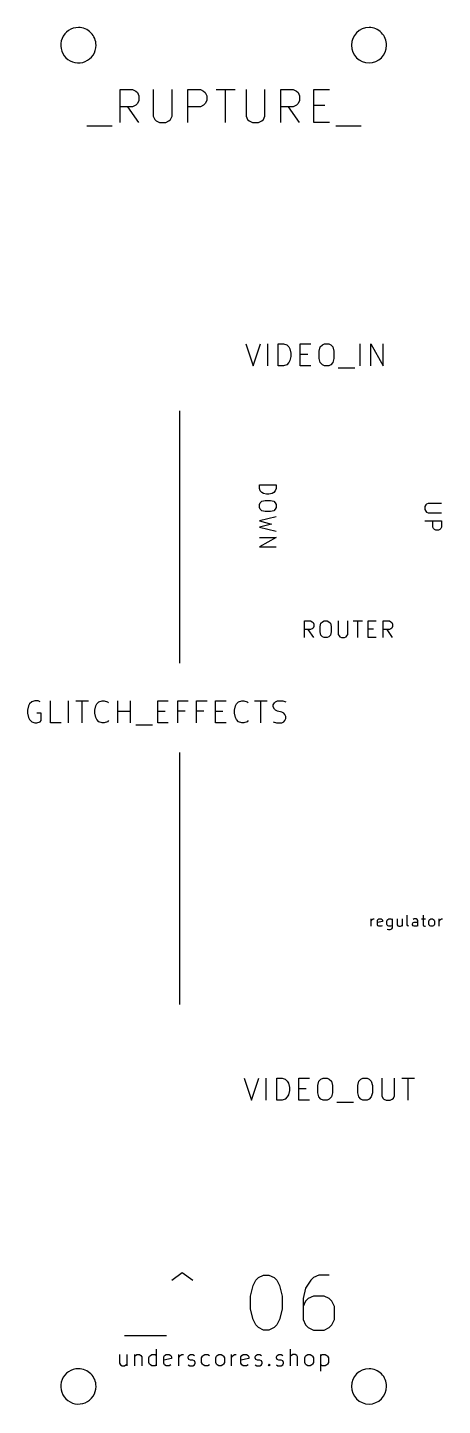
# Model space of a CAD drawing. Header units: centimetres. Extents: x 0.2 to 4, y 0.2 to 12.7.
import ezdxf

# ---------------------------------------------------------------- set-up
doc = ezdxf.new("R2010")
doc.units = ezdxf.units.CM
doc.layers.get('0').update_dxf_attribs({"linetype": 'CONTINUOUS'})

msp = doc.modelspace()

# ---------------------------------------------------------------- linework, layer by layer
at = {"color": 7}
for points in [[(0.7025, 12.665743)], [(3.3375, 12.665743)], [(2.514643, 9.600267), (2.514643, 9.800267), (2.562262, 9.800267), (2.590833, 9.790743), (2.609881, 9.771696), (2.619405, 9.752648), (2.628929, 9.714553), (2.628929, 9.685982), (2.619405, 9.647886), (2.609881, 9.628839), (2.590833, 9.609791), (2.562262, 9.600267)], [(2.93369, 9.800267), (2.971786, 9.800267), (2.990833, 9.790743), (3.009881, 9.771696), (3.019405, 9.733601), (3.019405, 9.666934), (3.009881, 9.628839), (2.990833, 9.609791), (2.971786, 9.600267), (2.93369, 9.600267), (2.914643, 9.609791), (2.895595, 9.628839), (2.886071, 9.666934), (2.886071, 9.733601), (2.895595, 9.771696), (2.914643, 9.790743)], [(2.344643, 8.522886), (2.494643, 8.522886), (2.494643, 8.487172), (2.4875, 8.465743), (2.473214, 8.451458), (2.458929, 8.444315), (2.430357, 8.437172), (2.408929, 8.437172), (2.380357, 8.444315), (2.366071, 8.451458), (2.351786, 8.465743), (2.344643, 8.487172)], [(2.494643, 8.344315), (2.494643, 8.315743), (2.4875, 8.301458), (2.473214, 8.287172), (2.444643, 8.280029), (2.394643, 8.280029), (2.366071, 8.287172), (2.351786, 8.301458), (2.344643, 8.315743), (2.344643, 8.344315), (2.351786, 8.358601), (2.366071, 8.372886), (2.394643, 8.380029), (2.444643, 8.380029), (2.473214, 8.372886), (2.4875, 8.358601)], [(2.929643, 7.287886), (2.958214, 7.287886), (2.9725, 7.280743), (2.986786, 7.266458), (2.993929, 7.237886), (2.993929, 7.187886), (2.986786, 7.159315), (2.9725, 7.145029), (2.958214, 7.137886), (2.929643, 7.137886), (2.915357, 7.145029), (2.901071, 7.159315), (2.893929, 7.187886), (2.893929, 7.237886), (2.901071, 7.266458), (2.915357, 7.280743)], [(3.89869, 4.520505), (3.889167, 4.525267), (3.884405, 4.530029), (3.879643, 4.539553), (3.879643, 4.568124), (3.884405, 4.577648), (3.889167, 4.58241), (3.89869, 4.587172), (3.912976, 4.587172), (3.9225, 4.58241), (3.927262, 4.577648), (3.932024, 4.568124), (3.932024, 4.539553), (3.927262, 4.530029), (3.9225, 4.525267), (3.912976, 4.520505)], [(2.50131, 2.945267), (2.50131, 3.145267), (2.548929, 3.145267), (2.5775, 3.135743), (2.596548, 3.116696), (2.606071, 3.097648), (2.615595, 3.059553), (2.615595, 3.030981), (2.606071, 2.992886), (2.596548, 2.973839), (2.5775, 2.954791), (2.548929, 2.945267)], [(2.920357, 3.145267), (2.958452, 3.145267), (2.9775, 3.135743), (2.996548, 3.116696), (3.006071, 3.078601), (3.006071, 3.011934), (2.996548, 2.973839), (2.9775, 2.954791), (2.958452, 2.945267), (2.920357, 2.945267), (2.90131, 2.954791), (2.882262, 2.973839), (2.872738, 3.011934), (2.872738, 3.078601), (2.882262, 3.116696), (2.90131, 3.135743)], [(3.282262, 3.145267), (3.320357, 3.145267), (3.339405, 3.135743), (3.358452, 3.116696), (3.367976, 3.078601), (3.367976, 3.011934), (3.358452, 2.973839), (3.339405, 2.954791), (3.320357, 2.945267), (3.282262, 2.945267), (3.263214, 2.954791), (3.244167, 2.973839), (3.234643, 3.011934), (3.234643, 3.078601), (3.244167, 3.116696), (3.263214, 3.135743)], [(2.381905, 1.360303), (2.429524, 1.360303), (2.477143, 1.336493), (2.500952, 1.312684), (2.524762, 1.265065), (2.548571, 1.169827), (2.548571, 1.050779), (2.524762, 0.955541), (2.500952, 0.907922), (2.477143, 0.884112), (2.429524, 0.860303), (2.381905, 0.860303), (2.334286, 0.884112), (2.310476, 0.907922), (2.286667, 0.955541), (2.262857, 1.050779), (2.262857, 1.169827), (2.286667, 1.265065), (2.310476, 1.312684), (2.334286, 1.336493)], [(1.976214, 0.538636), (1.961929, 0.545779), (1.954786, 0.552922), (1.947643, 0.567208), (1.947643, 0.610065), (1.954786, 0.624351), (1.961929, 0.631493), (1.976214, 0.638636), (1.997643, 0.638636), (2.011929, 0.631493), (2.019071, 0.624351), (2.026214, 0.610065), (2.026214, 0.567208), (2.019071, 0.552922), (2.011929, 0.545779), (1.997643, 0.538636)], [(2.783357, 0.538636), (2.769071, 0.545779), (2.761929, 0.552922), (2.754786, 0.567208), (2.754786, 0.610065), (2.761929, 0.624351), (2.769071, 0.631493), (2.783357, 0.638636), (2.804786, 0.638636), (2.819071, 0.631493), (2.826214, 0.624351), (2.833357, 0.610065), (2.833357, 0.567208), (2.826214, 0.552922), (2.819071, 0.545779), (2.804786, 0.538636)], [(0.7025, 0.510743)], [(3.3375, 0.510743)]]:
    msp.add_lwpolyline(points, close=True, dxfattribs=at)
for points in [[(1.079643, 11.805029), (1.079643, 12.105029), (1.193929, 12.105029), (1.2225, 12.090743), (1.236786, 12.076458), (1.251071, 12.047886), (1.251071, 12.005029), (1.236786, 11.976458), (1.2225, 11.962172), (1.193929, 11.947886), (1.079643, 11.947886)], [(1.379643, 12.105029), (1.379643, 11.862172), (1.393929, 11.833601), (1.408214, 11.819315), (1.436786, 11.805029), (1.493929, 11.805029), (1.5225, 11.819315), (1.536786, 11.833601), (1.551071, 11.862172), (1.551071, 12.105029)], [(1.693929, 11.805029), (1.693929, 12.105029), (1.808214, 12.105029), (1.836786, 12.090743), (1.851071, 12.076458), (1.865357, 12.047886), (1.865357, 12.005029), (1.851071, 11.976458), (1.836786, 11.962172), (1.808214, 11.947886), (1.693929, 11.947886)], [(1.951071, 12.105029), (2.1225, 12.105029)], [(2.036786, 11.805029), (2.036786, 12.105029)], [(2.2225, 12.105029), (2.2225, 11.862172), (2.236786, 11.833601), (2.251071, 11.819315), (2.279643, 11.805029), (2.336786, 11.805029), (2.365357, 11.819315), (2.379643, 11.833601), (2.393929, 11.862172), (2.393929, 12.105029)], [(2.536786, 11.805029), (2.536786, 12.105029), (2.651071, 12.105029), (2.679643, 12.090743), (2.693929, 12.076458), (2.708214, 12.047886), (2.708214, 12.005029), (2.693929, 11.976458), (2.679643, 11.962172), (2.651071, 11.947886), (2.536786, 11.947886)], [(2.979643, 11.805029), (2.836786, 11.805029), (2.836786, 12.105029), (2.979643, 12.105029)], [(1.251071, 11.805029), (1.151071, 11.947886)], [(2.708214, 11.805029), (2.608214, 11.947886)], [(2.836786, 11.962172), (2.936786, 11.962172)], [(0.779643, 11.776458), (1.008214, 11.776458)], [(3.036786, 11.776458), (3.265357, 11.776458)], [(2.219405, 9.800267), (2.286071, 9.600267), (2.352738, 9.800267)], [(2.419405, 9.600267), (2.419405, 9.800267)], [(2.809881, 9.600267), (2.714643, 9.600267), (2.714643, 9.800267), (2.809881, 9.800267)], [(3.2575, 9.600267), (3.2575, 9.800267)], [(3.352738, 9.600267), (3.352738, 9.800267), (3.467024, 9.600267), (3.467024, 9.800267)], [(2.714643, 9.705029), (2.78131, 9.705029)], [(3.0575, 9.58122), (3.209881, 9.58122)], [(1.6225, 6.905743), (1.6225, 9.190743)], [(3.994643, 8.353601), (3.873214, 8.353601), (3.858929, 8.346458), (3.851786, 8.339315), (3.844643, 8.325029), (3.844643, 8.296458), (3.851786, 8.282172), (3.858929, 8.275029), (3.873214, 8.267886), (3.994643, 8.267886)], [(2.494643, 8.230029), (2.344643, 8.194315), (2.451786, 8.165743), (2.344643, 8.137172), (2.494643, 8.101458)], [(3.844643, 8.196458), (3.994643, 8.196458), (3.994643, 8.139315), (3.9875, 8.125029), (3.980357, 8.117886), (3.966071, 8.110743), (3.944643, 8.110743), (3.930357, 8.117886), (3.923214, 8.125029), (3.916071, 8.139315), (3.916071, 8.196458)], [(2.344643, 8.044315), (2.494643, 8.044315), (2.344643, 7.958601), (2.494643, 7.958601)], [(2.751071, 7.137886), (2.751071, 7.287886), (2.808214, 7.287886), (2.8225, 7.280743), (2.829643, 7.273601), (2.836786, 7.259315), (2.836786, 7.237886), (2.829643, 7.223601), (2.8225, 7.216458), (2.808214, 7.209315), (2.751071, 7.209315)], [(3.058214, 7.287886), (3.058214, 7.166458), (3.065357, 7.152172), (3.0725, 7.145029), (3.086786, 7.137886), (3.115357, 7.137886), (3.129643, 7.145029), (3.136786, 7.152172), (3.143929, 7.166458), (3.143929, 7.287886)], [(3.193929, 7.287886), (3.279643, 7.287886)], [(3.236786, 7.137886), (3.236786, 7.287886)], [(3.401071, 7.137886), (3.329643, 7.137886), (3.329643, 7.287886), (3.401071, 7.287886)], [(3.465357, 7.137886), (3.465357, 7.287886), (3.5225, 7.287886), (3.536786, 7.280743), (3.543929, 7.273601), (3.551071, 7.259315), (3.551071, 7.237886), (3.543929, 7.223601), (3.536786, 7.216458), (3.5225, 7.209315), (3.465357, 7.209315)], [(2.836786, 7.137886), (2.786786, 7.209315)], [(3.329643, 7.216458), (3.379643, 7.216458)], [(3.551071, 7.137886), (3.501071, 7.209315)], [(0.355357, 6.555743), (0.33631, 6.565267), (0.307738, 6.565267), (0.279167, 6.555743), (0.260119, 6.536696), (0.250595, 6.517648), (0.241071, 6.479553), (0.241071, 6.450982), (0.250595, 6.412886), (0.260119, 6.393839), (0.279167, 6.374791), (0.307738, 6.365267), (0.326786, 6.365267), (0.355357, 6.374791), (0.364881, 6.384315), (0.364881, 6.450982), (0.326786, 6.450982)], [(0.545833, 6.365267), (0.450595, 6.365267), (0.450595, 6.565267)], [(0.6125, 6.365267), (0.6125, 6.565267)], [(0.679167, 6.565267), (0.793452, 6.565267)], [(0.73631, 6.365267), (0.73631, 6.565267)], [(0.974405, 6.384315), (0.964881, 6.374791), (0.93631, 6.365267), (0.917262, 6.365267), (0.88869, 6.374791), (0.869643, 6.393839), (0.860119, 6.412886), (0.850595, 6.450982), (0.850595, 6.479553), (0.860119, 6.517648), (0.869643, 6.536696), (0.88869, 6.555743), (0.917262, 6.565267), (0.93631, 6.565267), (0.964881, 6.555743), (0.974405, 6.54622)], [(1.060119, 6.365267), (1.060119, 6.565267)], [(1.174405, 6.365267), (1.174405, 6.565267)], [(1.517262, 6.365267), (1.422024, 6.365267), (1.422024, 6.565267), (1.517262, 6.565267)], [(1.602976, 6.365267), (1.602976, 6.565267), (1.698214, 6.565267)], [(1.774405, 6.365267), (1.774405, 6.565267), (1.869643, 6.565267)], [(2.041071, 6.365267), (1.945833, 6.365267), (1.945833, 6.565267), (2.041071, 6.565267)], [(2.241071, 6.384315), (2.231548, 6.374791), (2.202976, 6.365267), (2.183929, 6.365267), (2.155357, 6.374791), (2.13631, 6.393839), (2.126786, 6.412886), (2.117262, 6.450982), (2.117262, 6.479553), (2.126786, 6.517648), (2.13631, 6.536696), (2.155357, 6.555743), (2.183929, 6.565267), (2.202976, 6.565267), (2.231548, 6.555743), (2.241071, 6.54622)], [(2.298214, 6.565267), (2.4125, 6.565267)], [(2.355357, 6.365267), (2.355357, 6.565267)], [(2.469643, 6.374791), (2.498214, 6.365267), (2.545833, 6.365267), (2.564881, 6.374791), (2.574405, 6.384315), (2.583929, 6.403363), (2.583929, 6.42241), (2.574405, 6.441458), (2.564881, 6.450982), (2.545833, 6.460505), (2.507738, 6.470029), (2.48869, 6.479553), (2.479167, 6.489077), (2.469643, 6.508124), (2.469643, 6.527172), (2.479167, 6.54622), (2.48869, 6.555743), (2.507738, 6.565267), (2.555357, 6.565267), (2.583929, 6.555743)], [(1.060119, 6.470029), (1.174405, 6.470029)], [(1.422024, 6.470029), (1.48869, 6.470029)], [(1.669643, 6.470029), (1.602976, 6.470029)], [(1.841071, 6.470029), (1.774405, 6.470029)], [(1.945833, 6.470029), (2.0125, 6.470029)], [(1.222024, 6.34622), (1.374405, 6.34622)], [(1.6225, 3.810743), (1.6225, 6.095743)], [(3.69869, 4.520505), (3.689167, 4.525267), (3.684405, 4.534791), (3.684405, 4.620505)], [(3.827262, 4.620505), (3.827262, 4.534791), (3.832024, 4.525267), (3.841548, 4.520505), (3.851071, 4.520505)], [(3.355833, 4.520505), (3.355833, 4.587172)], [(3.355833, 4.568124), (3.360595, 4.577648), (3.365357, 4.58241), (3.374881, 4.587172), (3.384405, 4.587172)], [(3.455833, 4.525267), (3.44631, 4.520505), (3.427262, 4.520505), (3.417738, 4.525267), (3.412976, 4.534791), (3.412976, 4.572886), (3.417738, 4.58241), (3.427262, 4.587172), (3.44631, 4.587172), (3.455833, 4.58241), (3.460595, 4.572886), (3.460595, 4.563363), (3.412976, 4.553839)], [(3.54631, 4.525267), (3.536786, 4.520505), (3.517738, 4.520505), (3.508214, 4.525267), (3.503452, 4.530029), (3.49869, 4.539553), (3.49869, 4.568124), (3.503452, 4.577648), (3.508214, 4.58241), (3.517738, 4.587172), (3.536786, 4.587172), (3.54631, 4.58241)], [(3.54631, 4.587172), (3.54631, 4.50622), (3.541548, 4.496696), (3.536786, 4.491934), (3.527262, 4.487172), (3.512976, 4.487172), (3.503452, 4.491934)], [(3.593929, 4.587172), (3.593929, 4.534791), (3.59869, 4.525267), (3.608214, 4.520505), (3.6225, 4.520505), (3.632024, 4.525267), (3.636786, 4.530029)], [(3.636786, 4.587172), (3.636786, 4.520505)], [(3.779643, 4.525267), (3.770119, 4.520505), (3.74631, 4.520505), (3.736786, 4.525267), (3.732024, 4.534791), (3.732024, 4.544315), (3.736786, 4.553839), (3.74631, 4.558601), (3.770119, 4.558601), (3.779643, 4.563363)], [(3.779643, 4.520505), (3.779643, 4.572886), (3.774881, 4.58241), (3.765357, 4.587172), (3.74631, 4.587172), (3.736786, 4.58241)], [(3.812976, 4.587172), (3.851071, 4.587172)], [(3.974881, 4.520505), (3.974881, 4.587172)], [(3.974881, 4.568124), (3.979643, 4.577648), (3.984405, 4.58241), (3.993929, 4.587172), (4.003452, 4.587172)], [(2.206071, 3.145267), (2.272738, 2.945267), (2.339405, 3.145267)], [(2.406071, 2.945267), (2.406071, 3.145267)], [(2.796548, 2.945267), (2.70131, 2.945267), (2.70131, 3.145267), (2.796548, 3.145267)], [(3.45369, 3.145267), (3.45369, 2.983363), (3.463214, 2.964315), (3.472738, 2.954791), (3.491786, 2.945267), (3.529881, 2.945267), (3.548929, 2.954791), (3.558452, 2.964315), (3.567976, 2.983363), (3.567976, 3.145267)], [(3.634643, 3.145267), (3.748929, 3.145267)], [(3.691786, 2.945267), (3.691786, 3.145267)], [(2.70131, 3.050029), (2.767976, 3.050029)], [(3.044167, 2.92622), (3.196548, 2.92622)], [(1.548571, 1.312684), (1.64381, 1.384112), (1.739048, 1.312684)], [(2.977143, 1.360303), (2.881905, 1.360303), (2.834286, 1.336493), (2.810476, 1.312684), (2.762857, 1.241255), (2.739048, 1.146017), (2.739048, 0.955541), (2.762857, 0.907922), (2.786667, 0.884112), (2.834286, 0.860303), (2.929524, 0.860303), (2.977143, 0.884112), (3.000952, 0.907922), (3.024762, 0.955541), (3.024762, 1.074589), (3.000952, 1.122208), (2.977143, 1.146017), (2.929524, 1.169827), (2.834286, 1.169827), (2.786667, 1.146017), (2.762857, 1.122208), (2.739048, 1.074589)], [(1.12, 0.812684), (1.500952, 0.812684)], [(1.076214, 0.638636), (1.076214, 0.560065), (1.083357, 0.545779), (1.097643, 0.538636), (1.119071, 0.538636), (1.133357, 0.545779), (1.1405, 0.552922)], [(1.1405, 0.638636), (1.1405, 0.538636)], [(1.211929, 0.638636), (1.211929, 0.538636)], [(1.211929, 0.624351), (1.219071, 0.631493), (1.233357, 0.638636), (1.254786, 0.638636), (1.269071, 0.631493), (1.276214, 0.617208), (1.276214, 0.538636)], [(1.411929, 0.545779), (1.397643, 0.538636), (1.369071, 0.538636), (1.354786, 0.545779), (1.347643, 0.552922), (1.3405, 0.567208), (1.3405, 0.610065), (1.347643, 0.624351), (1.354786, 0.631493), (1.369071, 0.638636), (1.397643, 0.638636), (1.411929, 0.631493)], [(1.411929, 0.538636), (1.411929, 0.688636)], [(1.5405, 0.545779), (1.526214, 0.538636), (1.497643, 0.538636), (1.483357, 0.545779), (1.476214, 0.560065), (1.476214, 0.617208), (1.483357, 0.631493), (1.497643, 0.638636), (1.526214, 0.638636), (1.5405, 0.631493), (1.547643, 0.617208), (1.547643, 0.602922), (1.476214, 0.588636)], [(1.611929, 0.538636), (1.611929, 0.638636)], [(1.611929, 0.610065), (1.619071, 0.624351), (1.626214, 0.631493), (1.6405, 0.638636), (1.654786, 0.638636)], [(1.697643, 0.545779), (1.711929, 0.538636), (1.7405, 0.538636), (1.754786, 0.545779), (1.761929, 0.560065), (1.761929, 0.567208), (1.754786, 0.581493), (1.7405, 0.588636), (1.719071, 0.588636), (1.704786, 0.595779), (1.697643, 0.610065), (1.697643, 0.617208), (1.704786, 0.631493), (1.719071, 0.638636), (1.7405, 0.638636), (1.754786, 0.631493)], [(1.8905, 0.545779), (1.876214, 0.538636), (1.847643, 0.538636), (1.833357, 0.545779), (1.826214, 0.552922), (1.819071, 0.567208), (1.819071, 0.610065), (1.826214, 0.624351), (1.833357, 0.631493), (1.847643, 0.638636), (1.876214, 0.638636), (1.8905, 0.631493)], [(2.0905, 0.538636), (2.0905, 0.638636)], [(2.0905, 0.610065), (2.097643, 0.624351), (2.104786, 0.631493), (2.119071, 0.638636), (2.133357, 0.638636)], [(2.2405, 0.545779), (2.226214, 0.538636), (2.197643, 0.538636), (2.183357, 0.545779), (2.176214, 0.560065), (2.176214, 0.617208), (2.183357, 0.631493), (2.197643, 0.638636), (2.226214, 0.638636), (2.2405, 0.631493), (2.247643, 0.617208), (2.247643, 0.602922), (2.176214, 0.588636)], [(2.304786, 0.545779), (2.319071, 0.538636), (2.347643, 0.538636), (2.361929, 0.545779), (2.369071, 0.560065), (2.369071, 0.567208), (2.361929, 0.581493), (2.347643, 0.588636), (2.326214, 0.588636), (2.311929, 0.595779), (2.304786, 0.610065), (2.304786, 0.617208), (2.311929, 0.631493), (2.326214, 0.638636), (2.347643, 0.638636), (2.361929, 0.631493)], [(2.497643, 0.545779), (2.511929, 0.538636), (2.5405, 0.538636), (2.554786, 0.545779), (2.561929, 0.560065), (2.561929, 0.567208), (2.554786, 0.581493), (2.5405, 0.588636), (2.519071, 0.588636), (2.504786, 0.595779), (2.497643, 0.610065), (2.497643, 0.617208), (2.504786, 0.631493), (2.519071, 0.638636), (2.5405, 0.638636), (2.554786, 0.631493)], [(2.626214, 0.538636), (2.626214, 0.688636)], [(2.6905, 0.538636), (2.6905, 0.617208), (2.683357, 0.631493), (2.669071, 0.638636), (2.647643, 0.638636), (2.633357, 0.631493), (2.626214, 0.624351)], [(2.897643, 0.638636), (2.897643, 0.488636)], [(2.897643, 0.631493), (2.911929, 0.638636), (2.9405, 0.638636), (2.954786, 0.631493), (2.961929, 0.624351), (2.969071, 0.610065), (2.969071, 0.567208), (2.961929, 0.552922), (2.954786, 0.545779), (2.9405, 0.538636), (2.911929, 0.538636), (2.897643, 0.545779)], [(2.433357, 0.552922), (2.4405, 0.545779), (2.433357, 0.538636), (2.426214, 0.545779), (2.433357, 0.552922), (2.433357, 0.538636)]]:
    msp.add_lwpolyline(points, dxfattribs=at)
for points in [[(0.7025, 12.665743), (0.637786, 12.665743), (0.579444, 12.626761), (0.554679, 12.566973)], [(0.815637, 12.61888), (0.785631, 12.648886), (0.744935, 12.665743), (0.7025, 12.665743)], [(0.8625, 12.505743), (0.8625, 12.548178), (0.845643, 12.588875), (0.815637, 12.61888)], [(3.3375, 12.665743), (3.249134, 12.665743), (3.1775, 12.594109), (3.1775, 12.505743)], [(3.450637, 12.61888), (3.420631, 12.648886), (3.379935, 12.665743), (3.3375, 12.665743)], [(3.4975, 12.505743), (3.4975, 12.548178), (3.480643, 12.588875), (3.450637, 12.61888)], [(0.554679, 12.566973), (0.529914, 12.507185), (0.543603, 12.438366), (0.589363, 12.392606)], [(0.763729, 12.357923), (0.823517, 12.382688), (0.8625, 12.441029), (0.8625, 12.505743)], [(3.1775, 12.505743), (3.1775, 12.417378), (3.249134, 12.345743), (3.3375, 12.345743)], [(3.3375, 12.345743), (3.425866, 12.345743), (3.4975, 12.417378), (3.4975, 12.505743)], [(0.589363, 12.392606), (0.635123, 12.346847), (0.703941, 12.333158), (0.763729, 12.357923)], [(0.7025, 0.510743), (0.637786, 0.510743), (0.579444, 0.471761), (0.554679, 0.411973)], [(0.815637, 0.46388), (0.785631, 0.493886), (0.744935, 0.510743), (0.7025, 0.510743)], [(3.3375, 0.510743), (3.249134, 0.510743), (3.1775, 0.439109), (3.1775, 0.350743)], [(3.450637, 0.46388), (3.420631, 0.493886), (3.379935, 0.510743), (3.3375, 0.510743)], [(0.554679, 0.411973), (0.529914, 0.352185), (0.543603, 0.283366), (0.589363, 0.237606)], [(0.8625, 0.350743), (0.8625, 0.393178), (0.845643, 0.433875), (0.815637, 0.46388)], [(3.4975, 0.350743), (3.4975, 0.393178), (3.480643, 0.433875), (3.450637, 0.46388)], [(0.763729, 0.202923), (0.823517, 0.227688), (0.8625, 0.286029), (0.8625, 0.350743)], [(3.1775, 0.350743), (3.1775, 0.262378), (3.249134, 0.190743), (3.3375, 0.190743)], [(3.3375, 0.190743), (3.425866, 0.190743), (3.4975, 0.262378), (3.4975, 0.350743)], [(0.589363, 0.237606), (0.635123, 0.191847), (0.703941, 0.178158), (0.763729, 0.202923)]]:
    msp.add_open_spline(points, degree=3, dxfattribs=at)

doc.saveas('drawing.dxf')
